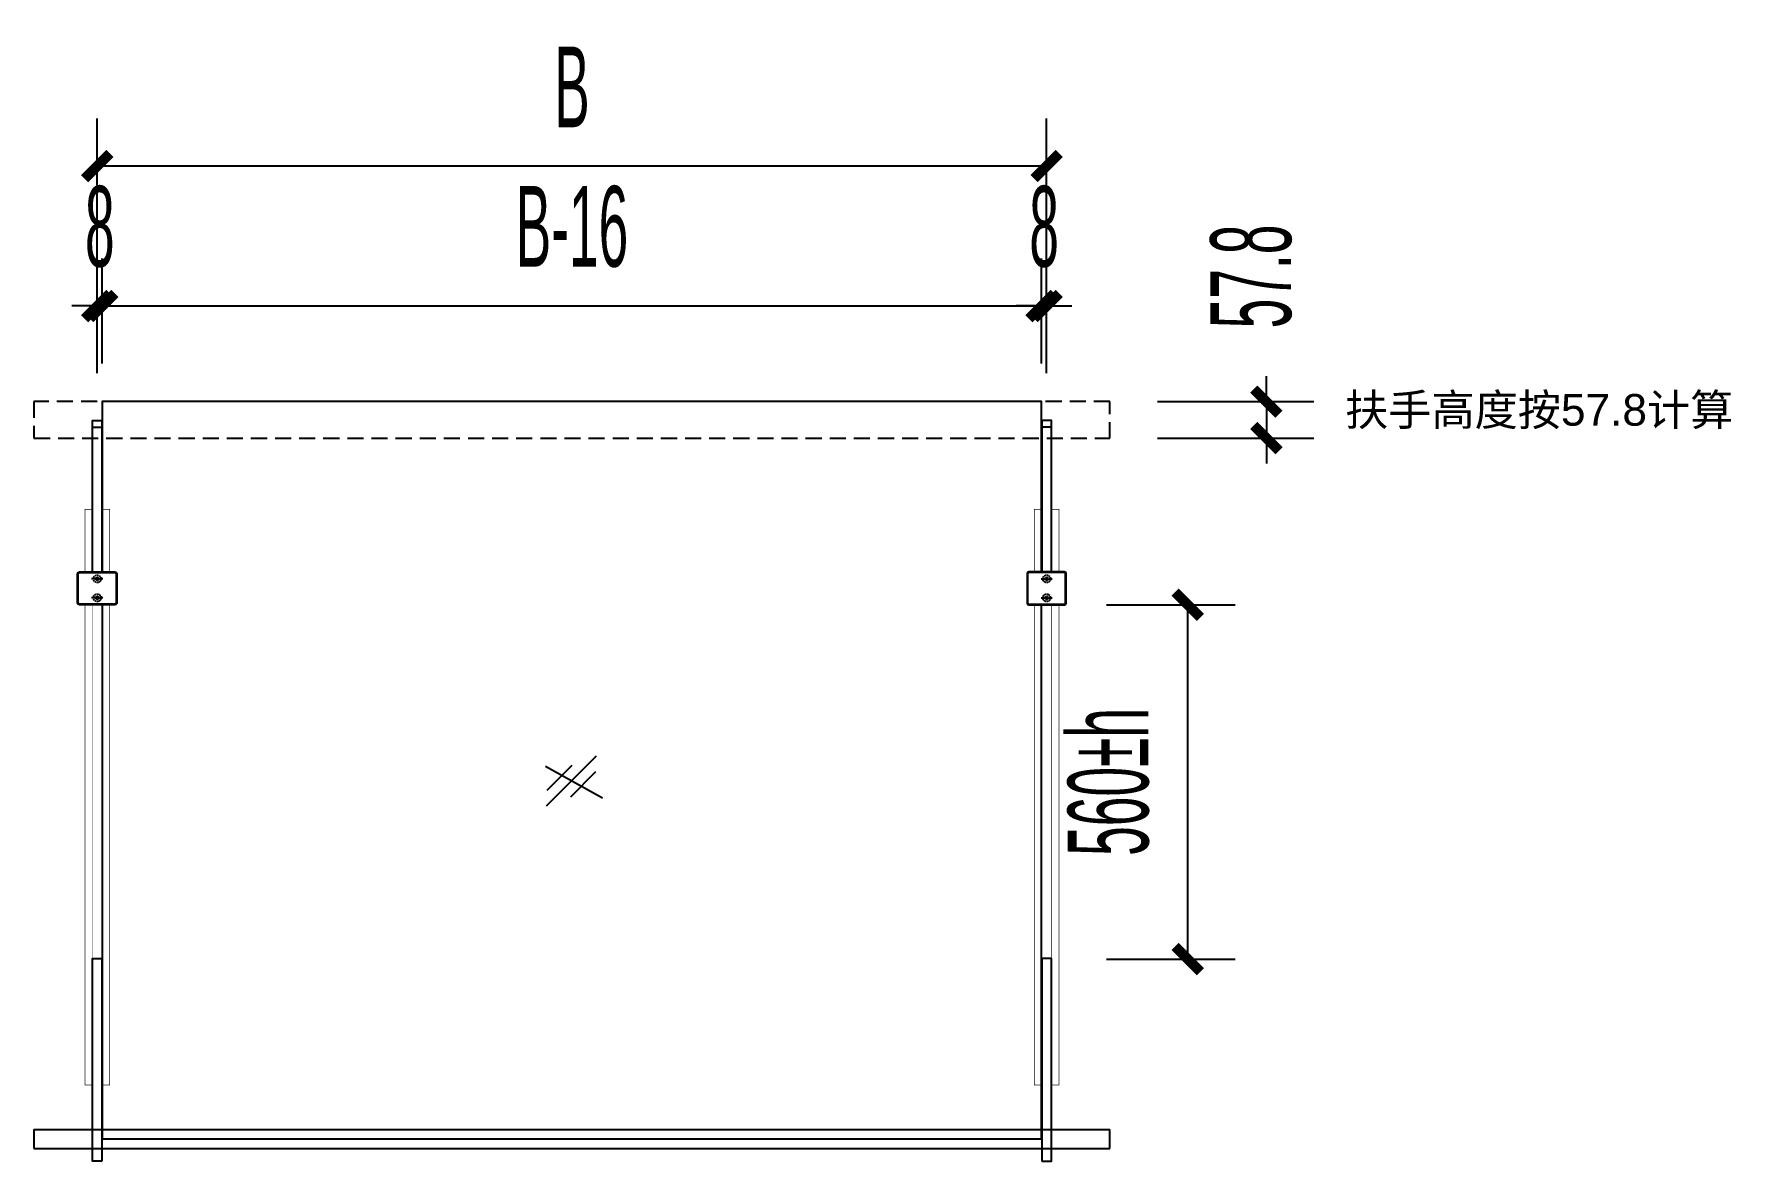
# Model space of a CAD drawing. Header units: millimetres. Extents: x 9 to 8262, y -3873 to 1969.
# Drawn here: x 4112 to 6793, y -3873 to -2092 of the extents above; entities that cross this region are included whole.
import ezdxf

# ---------------------------------------------------------------- set-up
doc = ezdxf.new("R2010")
doc.units = ezdxf.units.MM
doc.header["$MEASUREMENT"] = 0
for name, pattern in [('DASH', [0.35, 0.25, -0.1]), ('DASHED', [19.05, 12.7, -6.35]), ('DOTE', [2.42, 2, -0.2, 0.02, -0.2]), ('HIDDEN', [9.525, 6.35, -3.175])]:
    doc.linetypes.add(name, pattern=pattern)
for name, color, linetype in [('@F03_Section_Glass', 4, 'Continuous'), ('@F19_DIM', 7, 'Continuous'), ('DIM', 8, 'Continuous'), ('F06_Section_Steel', 24, 'Continuous'), ('F25_Stru_Fill', 252, 'Continuous'), ('F58_Dote', 1, 'DOTE'), ('pj', 4, 'Continuous'), ('XX', 6, 'DASHED'), ('图框', 7, 'Continuous')]:
    doc.layers.add(name, color=color, linetype=linetype)
doc.layers.add('虚线', color=6, linetype='HIDDEN', lineweight=13)
doc.styles.add('_TCH_DIM_T3', font='hztxt_e.shx', dxfattribs={"width": 0.494118, "bigfont": 'hztxt.shx'})
doc.styles.get("Standard").update_dxf_attribs({"font": 'arial.ttf'})
doc.dimstyles.new('_TCH_ARCH&&50', dxfattribs={"dimtxt": 127.5, "dimasz": 40, "dimexe": 75, "dimexo": 75, "dimgap": 61.25, "dimtad": 1, "dimdec": 1, "dimzin": 12, "dimdsep": 46, "dimtxsty": '_TCH_DIM_T3', "dimblk": 'ARCHTICK', "dimcen": 0.09, "dimclrt": 7, "dimazin": 2, "dimtfac": 1, "dimtdec": 1, "dimtix": 1, "dimtmove": 2, "dimatfit": 3, "dimldrblk": 'ARCHTICK', "dimfxl": 50, "dimtolj": 1, "dimtzin": 0, "dimarcsym": 0})

# ---------------------------------------------------------------- blocks, each defined once
blk = doc.blocks.new('Railing_B_A$C2D332B79')
at = {"layer": 'DIM'}
for p, q in [((0, 280), (399, 58)), ((10, 110), (185, 286)), ((176, 65), (352, 241))]:
    blk.add_line(p, q, dxfattribs=at)
at = {"layer": 'DIM', "linetype": 'DASHED', "ltscale": 450}
blk.add_line((7, 0), (358, 351), dxfattribs=at)
blk = doc.blocks.new('_ArchTick')
at = {"color": 0, "linetype": 'ByBlock', "const_width": 0.4}
blk.add_lwpolyline([(-0.5, -0.5), (0.5, 0.5)], dxfattribs=at)
blk = doc.blocks.new('*D31')
at = {"layer": '@F19_DIM', "color": 0, "lineweight": -2, "transparency": 16777216}
for p, q in [((4212, -2612.6), (4212, -2446.6)), ((4220, -2612.6), (4220, -2446.6)), ((4212, -2521.6), (4172, -2521.6)), ((4212, -2521.6), (4220, -2521.6)), ((4220, -2521.6), (4260, -2521.6))]:
    blk.add_line(p, q, dxfattribs=at)
at = {"layer": 'Defpoints', "color": 0, "transparency": 16777216}
for p in [(4220, -2521.6), (4212, -2687.6), (4220, -2687.6)]:
    blk.add_point(p, dxfattribs=at)
at = {"layer": '@F19_DIM', "color": 0, "lineweight": -2, "transparency": 16777216, "xscale": 40, "yscale": 40, "zscale": 40}
blk.add_blockref('_ArchTick', (4212, -2521.6), dxfattribs=at)
at = {"layer": '@F19_DIM', "color": 0, "lineweight": -2, "transparency": 16777216, "xscale": 40, "yscale": 40, "zscale": 40, "rotation": 180}
blk.add_blockref('_ArchTick', (4220, -2521.6), dxfattribs=at)
at = {"layer": '@F19_DIM', "color": 7, "transparency": 16777216, "insert": (4216, -2396.6), "char_height": 127.5, "attachment_point": 5, "style": '_TCH_DIM_T3'}
blk.add_mtext('\\A1;8', dxfattribs=at)
blk = doc.blocks.new('*D32')
at = {"layer": '@F19_DIM', "color": 0, "lineweight": -2, "transparency": 16777216}
for p, q in [((4220, -2612.6), (4220, -2446.6)), ((5704, -2612.6), (5704, -2446.6)), ((4220, -2521.6), (5704, -2521.6))]:
    blk.add_line(p, q, dxfattribs=at)
at = {"layer": 'Defpoints', "color": 0, "transparency": 16777216}
for p in [(5704, -2521.6), (4220, -2687.6), (5704, -2687.6)]:
    blk.add_point(p, dxfattribs=at)
at = {"layer": '@F19_DIM', "color": 0, "lineweight": -2, "transparency": 16777216, "xscale": 40, "yscale": 40, "zscale": 40, "rotation": 180}
blk.add_blockref('_ArchTick', (4220, -2521.6), dxfattribs=at)
at = {"layer": '@F19_DIM', "color": 0, "lineweight": -2, "transparency": 16777216, "xscale": 40, "yscale": 40, "zscale": 40}
blk.add_blockref('_ArchTick', (5704, -2521.6), dxfattribs=at)
at = {"layer": '@F19_DIM', "color": 7, "transparency": 16777216, "insert": (4962, -2396.6), "char_height": 127.5, "attachment_point": 5, "style": '_TCH_DIM_T3'}
blk.add_mtext('\\A1;B-16', dxfattribs=at)
blk = doc.blocks.new('*D33')
at = {"layer": '@F19_DIM', "color": 0, "lineweight": -2, "transparency": 16777216}
for p, q in [((5704, -2612.6), (5704, -2446.6)), ((5712, -2612.6), (5712, -2446.6)), ((5704, -2521.6), (5664, -2521.6)), ((5704, -2521.6), (5712, -2521.6)), ((5712, -2521.6), (5752, -2521.6))]:
    blk.add_line(p, q, dxfattribs=at)
at = {"layer": 'Defpoints', "color": 0, "transparency": 16777216}
for p in [(5712, -2521.6), (5704, -2687.6), (5712, -2687.6)]:
    blk.add_point(p, dxfattribs=at)
at = {"layer": '@F19_DIM', "color": 0, "lineweight": -2, "transparency": 16777216, "xscale": 40, "yscale": 40, "zscale": 40}
blk.add_blockref('_ArchTick', (5704, -2521.6), dxfattribs=at)
at = {"layer": '@F19_DIM', "color": 0, "lineweight": -2, "transparency": 16777216, "xscale": 40, "yscale": 40, "zscale": 40, "rotation": 180}
blk.add_blockref('_ArchTick', (5712, -2521.6), dxfattribs=at)
at = {"layer": '@F19_DIM', "color": 7, "transparency": 16777216, "insert": (5708, -2396.6), "char_height": 127.5, "attachment_point": 5, "style": '_TCH_DIM_T3'}
blk.add_mtext('\\A1;8', dxfattribs=at)
blk = doc.blocks.new('*D34')
at = {"layer": '@F19_DIM', "color": 0, "lineweight": -2, "transparency": 16777216}
for p, q in [((5806.5, -2993.7), (6010, -2993.7)), ((5935, -3553.7), (5935, -2993.7)), ((5806.5, -3553.7), (6010, -3553.7))]:
    blk.add_line(p, q, dxfattribs=at)
at = {"layer": 'Defpoints', "color": 0, "transparency": 16777216}
for p in [(5731.5, -2993.7), (5935, -2993.7), (5731.5, -3553.7)]:
    blk.add_point(p, dxfattribs=at)
at = {"layer": '@F19_DIM', "color": 0, "lineweight": -2, "transparency": 16777216, "xscale": 40, "yscale": 40, "zscale": 40}
for p, rotation in [((5935, -2993.7), 90), ((5935, -3553.7), 270)]:
    blk.add_blockref('_ArchTick', p, dxfattribs=dict(at, rotation=rotation))
at = {"layer": '@F19_DIM', "color": 7, "transparency": 16777216, "insert": (5810, -3273.7), "char_height": 127.5, "attachment_point": 5, "rotation": 90, "style": '_TCH_DIM_T3'}
blk.add_mtext('\\A1;560±h', dxfattribs=at)
blk = doc.blocks.new('*D35')
at = {"layer": '@F19_DIM', "color": 0, "lineweight": -2, "transparency": 16777216}
for p, q in [((4212, -2627.8), (4212, -2225.4)), ((5712, -2627.8), (5712, -2225.4)), ((4212, -2300.4), (5712, -2300.4))]:
    blk.add_line(p, q, dxfattribs=at)
at = {"layer": 'Defpoints', "color": 0, "transparency": 16777216}
for p in [(5712, -2300.4), (4212, -2702.8), (5712, -2702.8)]:
    blk.add_point(p, dxfattribs=at)
at = {"layer": '@F19_DIM', "color": 0, "lineweight": -2, "transparency": 16777216, "xscale": 40, "yscale": 40, "zscale": 40, "rotation": 180}
blk.add_blockref('_ArchTick', (4212, -2300.4), dxfattribs=at)
at = {"layer": '@F19_DIM', "color": 0, "lineweight": -2, "transparency": 16777216, "xscale": 40, "yscale": 40, "zscale": 40}
blk.add_blockref('_ArchTick', (5712, -2300.4), dxfattribs=at)
at = {"layer": '@F19_DIM', "color": 7, "transparency": 16777216, "insert": (4962, -2175.4), "char_height": 127.5, "attachment_point": 5, "style": '_TCH_DIM_T3'}
blk.add_mtext('\\A1;B', dxfattribs=at)
blk = doc.blocks.new('Railing_B6_Guding')
at = {"lineweight": -2, "ltscale": 0.1}
blk.add_lwpolyline([(28, -41), (-28, -41, -0.414214), (-31, -38), (-31, 8, -0.414214), (-28, 11), (28, 11, -0.414214), (31, 8), (31, -38, -0.414214)], format="xyb", close=True, dxfattribs=at)
at = {"layer": 'F25_Stru_Fill', "linetype": 'DASH', "ltscale": 10, "flags": 128}
for points in [[(2, -1.2), (0, -2.3), (-2, -1.2), (-2, 1.2), (0, 2.3), (2, 1.2)], [(2, -31.2), (0, -32.3), (-2, -31.2), (-2, -28.8), (0, -27.7), (2, -28.8)]]:
    blk.add_lwpolyline(points, close=True, dxfattribs=at)
at = {"layer": 'F25_Stru_Fill', "linetype": 'DASH', "ltscale": 10}
for centre, radius in [((0, 0), 6), ((0, 0), 2.31), ((0, -30), 6), ((0, -30), 2.31)]:
    blk.add_circle(centre, radius, dxfattribs=at)
at = {"layer": '虚线', "lineweight": -2, "ltscale": 10}
blk.add_lwpolyline([(28, -40), (-28, -40, -0.414214), (-30, -38), (-30, 8, -0.414214), (-28, 10), (28, 10, -0.414214), (30, 8), (30, -38, -0.414214)], format="xyb", close=True, dxfattribs=at)
blk = doc.blocks.new('*D36')
at = {"color": 0, "lineweight": -2, "transparency": 16777216}
for p, q in [((6059.2, -2672.7), (6059.2, -2632.7)), ((5887, -2672.7), (6134.2, -2672.7)), ((6059.2, -2672.7), (6059.2, -2730.5)), ((5887, -2730.5), (6134.2, -2730.5)), ((6059.2, -2730.5), (6059.2, -2770.5))]:
    blk.add_line(p, q, dxfattribs=at)
at = {"layer": 'Defpoints', "color": 0, "transparency": 16777216}
for p in [(5812, -2672.7, 0), (5812, -2730.5, 0), (6059.2, -2730.5)]:
    blk.add_point(p, dxfattribs=at)
at = {"color": 0, "lineweight": -2, "transparency": 16777216, "xscale": 40, "yscale": 40, "zscale": 40}
for p, rotation in [((6059.2, -2672.7), 270), ((6059.2, -2730.5), 90)]:
    blk.add_blockref('_ArchTick', p, dxfattribs=dict(at, rotation=rotation))
at = {"color": 7, "transparency": 16777216, "insert": (6035.3, -2475), "char_height": 127.5, "attachment_point": 5, "rotation": 90, "style": '_TCH_DIM_T3'}
blk.add_mtext('\\A1;57.8', dxfattribs=at)

msp = doc.modelspace()

# ---------------------------------------------------------------- linework, layer by layer
at = {"lineweight": -2, "ltscale": 0.1, "elevation": 0}
msp.add_lwpolyline([(5683.99, -2993.72), (5739.99, -2993.72, 0.4142136), (5742.99, -2990.72), (5742.99, -2944.72, 0.4142136), (5739.99, -2941.72), (5683.99, -2941.72, 0.4142136), (5680.99, -2944.72), (5680.99, -2990.72, 0.4142136)], format="xyb", close=True, dxfattribs=at)
at = {"layer": '@F03_Section_Glass', "elevation": 0}
for points in [[(5703.99, -2941.72), (5703.99, -2672.72), (5184.49, -2672.72), (4219.99, -2672.72), (4219.99, -2941.72)], [(4219.99, -2993.72), (4219.99, -3837.72), (5189.99, -3837.72), (5703.99, -3837.72), (5703.99, -2993.72)]]:
    msp.add_lwpolyline(points, dxfattribs=at)
at = {"layer": 'F06_Section_Steel'}
for p, q in [((4111.99, -3822.72, 0), (5811.99, -3822.72, 0)), ((4111.99, -3852.72, 0), (5811.99, -3852.72, 0))]:
    msp.add_line(p, q, dxfattribs=at)
at = {"layer": 'F06_Section_Steel', "const_width": 1, "elevation": 0}
for points in [[(4192.49, -2941.72), (4192.49, -2842.72), (4204.49, -2842.72), (4204.49, -2941.72)], [(4231.49, -2941.72), (4231.49, -2842.72), (4219.49, -2842.72), (4219.49, -2941.72)], [(5692.49, -2941.72), (5692.49, -2842.72), (5704.49, -2842.72), (5704.49, -2941.72)], [(5731.49, -2941.72), (5731.49, -2842.72), (5719.49, -2842.72), (5719.49, -2941.72)], [(4204.49, -2993.72), (4204.49, -3752.72), (4192.49, -3752.72), (4192.49, -2993.72)], [(4219.49, -2993.72), (4219.49, -3752.72), (4231.49, -3752.72), (4231.49, -2993.72)], [(5704.49, -2993.72), (5704.49, -3752.72), (5692.49, -3752.72), (5692.49, -2993.72)], [(5719.49, -2993.72), (5719.49, -3752.72), (5731.49, -3752.72), (5731.49, -2993.72)]]:
    msp.add_lwpolyline(points, dxfattribs=at)
at = {"layer": 'F06_Section_Steel', "elevation": 0}
msp.add_lwpolyline([(4111.99, -3822.72), (4111.99, -3852.72)], dxfattribs=at)
at = {"layer": 'F06_Section_Steel'}
msp.add_lwpolyline([(5811.99, -3852.72), (5811.99, -3822.72)], dxfattribs=at)
at = {"layer": 'F25_Stru_Fill', "linetype": 'DASH', "ltscale": 10, "elevation": 0, "flags": 128}
for points in [[(5709.99, -2953.88), (5711.99, -2955.03), (5713.98, -2953.88), (5713.98, -2951.57), (5711.99, -2950.41), (5709.99, -2951.57)], [(5709.99, -2983.88), (5711.99, -2985.03), (5713.98, -2983.88), (5713.98, -2981.57), (5711.99, -2980.41), (5709.99, -2981.57)]]:
    msp.add_lwpolyline(points, close=True, dxfattribs=at)
at = {"layer": 'F25_Stru_Fill', "linetype": 'DASH', "ltscale": 10}
for centre, radius in [((5711.99, -2952.72, 0), 6), ((5711.99, -2952.72, 0), 2.31), ((5711.99, -2982.72, 0), 6), ((5711.99, -2982.72, 0), 2.31)]:
    msp.add_circle(centre, radius, dxfattribs=at)
at = {"layer": 'F58_Dote', "ltscale": 5}
for p, q in [((4220.87, -2952.72, 0), (4203.11, -2952.72, 0)), ((5703.11, -2952.72, 0), (5720.87, -2952.72, 0)), ((4220.87, -2982.72, 0), (4203.11, -2982.72, 0)), ((5703.11, -2982.72, 0), (5720.87, -2982.72, 0))]:
    msp.add_line(p, q, dxfattribs=at)
at = {"layer": 'pj', "color": 2}
for p, q in [((4204.49, -2713.12, 0), (4219.49, -2713.12, 0)), ((5719.49, -2713.12, 0), (5704.49, -2713.12, 0))]:
    msp.add_line(p, q, dxfattribs=at)
at = {"layer": 'pj', "color": 2, "elevation": 0}
for points in [[(4204.49, -2941.72), (4204.49, -2702.77), (4219.49, -2702.77), (4219.49, -2941.72)], [(5719.49, -2941.72), (5719.49, -2702.77), (5704.49, -2702.77), (5704.49, -2941.72)]]:
    msp.add_lwpolyline(points, dxfattribs=at)
for points in [[(4219.49, -3872.72), (4204.49, -3872.72), (4204.49, -3552.72), (4219.49, -3552.72)], [(5704.49, -3872.72), (5719.49, -3872.72), (5719.49, -3552.72), (5704.49, -3552.72)]]:
    msp.add_lwpolyline(points, close=True, dxfattribs=at)
at = {"layer": 'XX', "ltscale": 2}
msp.add_line((4111.99, -2730.52, 0), (5811.99, -2730.52, 0), dxfattribs=at)
at = {"layer": 'XX', "ltscale": 2, "elevation": 0}
msp.add_lwpolyline([(4111.99, -2672.72), (4111.99, -2730.52), (5811.99, -2730.52), (5811.99, -2672.72)], close=True, dxfattribs=at)
at = {"layer": '虚线', "lineweight": -2, "ltscale": 10, "elevation": 0}
msp.add_lwpolyline([(5683.99, -2992.72), (5739.99, -2992.72, 0.4142136), (5741.99, -2990.72), (5741.99, -2944.72, 0.4142136), (5739.99, -2942.72), (5683.99, -2942.72, 0.4142136), (5681.99, -2944.72), (5681.99, -2990.72, 0.4142136)], format="xyb", close=True, dxfattribs=at)

# ---------------------------------------------------------------- block references
msp.add_blockref('Railing_B6_Guding', (4211.99, -2952.72, 0))
at = {"layer": '图框', "xscale": 0.2249999999476131, "yscale": 0.2249999999476131, "zscale": 0.2249999999476131}
msp.add_blockref('Railing_B_A$C2D332B79', (4920.47, -3311.64, 0), dxfattribs=at)

# ---------------------------------------------------------------- texts
at = {"insert": (6183.55, -2660.71), "char_height": 50, "attachment_point": 1}
msp.add_mtext_dynamic_manual_height_columns('{\\fSimSun|b0|i0|c134|p2;扶手高度按}57.8{\\fSimSun|b0|i0|c134|p2;计算}', width=962.4227, gutter_width=12.5, heights=[0], dxfattribs=at)

# ---------------------------------------------------------------- dimensions: what is measured, and where the dimension line sits
dim = msp.add_linear_dim(base=(6059.23, -2730.52), p1=(5811.99, -2672.72, 0), p2=(5811.99, -2730.52, 0), angle=90, dimstyle='_TCH_ARCH&&50')
dim.commit()
dim.dimension.update_dxf_attribs({"geometry": '*D36', "text_midpoint": (6035.33, -2475.05), "dimtype": 160})
at = {"layer": '@F19_DIM'}
for p1, p2, distance, text, picture, middle in [((4211.99, -2702.77, 0), (5711.99, -2702.77, 0), 402.36, 'B', '*D35', (4961.99, -2175.41, 0)), ((4219.99, -2687.63, 0), (5703.99, -2687.63, 0), 166, 'B-16', '*D32', (4961.99, -2396.63, 0)), ((5731.49, -3553.72, 0), (5731.49, -2993.72, 0), -203.54, '560±h', '*D34', (5810.03, -3273.72, 0))]:
    dim = msp.add_aligned_dim(p1=p1, p2=p2, distance=distance, text=text, dimstyle='_TCH_ARCH&&50', dxfattribs=at)
    dim.commit()
    dim.dimension.update_dxf_attribs({"geometry": picture, "text_midpoint": middle})
for p1, p2, picture, middle in [((4211.99, -2687.63, 0), (4219.99, -2687.63, 0), '*D31', (4215.99, -2396.63, 0)), ((5703.99, -2687.63, 0), (5711.99, -2687.63, 0), '*D33', (5707.99, -2396.63, 0))]:
    dim = msp.add_aligned_dim(p1=p1, p2=p2, distance=166, dimstyle='_TCH_ARCH&&50', dxfattribs=at)
    dim.commit()
    dim.dimension.update_dxf_attribs({"geometry": picture, "text_midpoint": middle})

doc.saveas('drawing.dxf')
